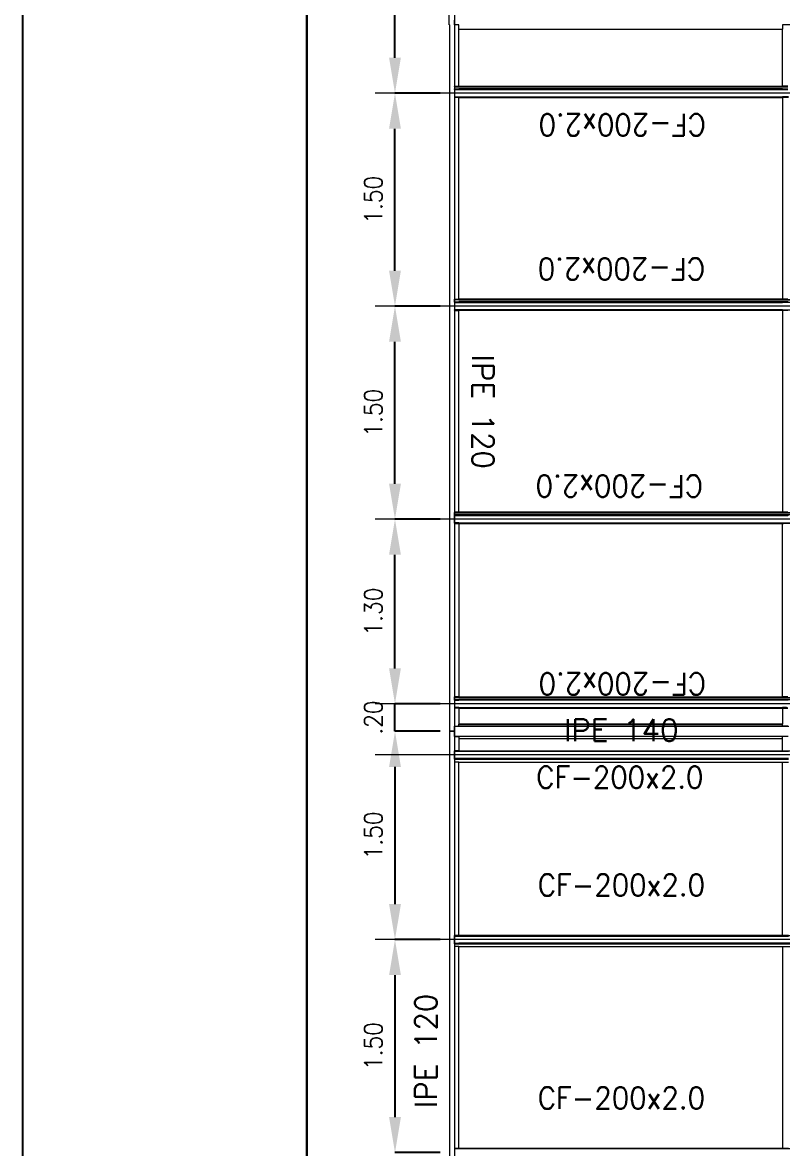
# Model space of a CAD drawing. Header units: inches. Extents: x 72863 to 72995, y 49095 to 49225.
# Drawn here: x 72862.71 to 72868.06, y 49174.61 to 49182.54 of the extents above; entities that cross this region are included whole.
import ezdxf
from ezdxf.enums import TextEntityAlignment as Align

# ---------------------------------------------------------------- set-up
doc = ezdxf.new("R2010")
doc.units = ezdxf.units.IN
doc.layers.get('0').update_dxf_attribs({"lineweight": 15})
for name, color, linetype, lineweight in [('BARRAS_DE_ACERO', 7, 'Continuous', 9), ('Cotas', 200, 'Continuous', 9), ('ejes', 251, 'Continuous', 9), ('REFERENCIA_DE_LAS_BARRAS', 2, 'Continuous', 9)]:
    doc.layers.add(name, color=color, linetype=linetype, lineweight=lineweight)
doc.layers.add('VG', color=7, linetype='Continuous')
doc.styles.add('80-100', font='romans.shx', dxfattribs={"width": 0.9, "height": 0.125})
doc.styles.add('CYPETXT', font='romans__.ttf', dxfattribs={"height": 0.2})
doc.dimstyles.new('Copia(2) de 100_conlineas_ESCALADO', dxfattribs={"dimtxt": 0.125, "dimasz": 0.25, "dimexe": 0, "dimexo": 0.1, "dimgap": 0.09, "dimtad": 1, "dimzin": 4, "dimdsep": 46, "dimtxsty": '80-100', "dimcen": 0.1, "dimclrd": 256, "dimclre": 256, "dimclrt": 256, "dimadec": 0, "dimazin": 0, "dimtfac": 1, "dimtix": 1, "dimtmove": 2, "dimatfit": 3, "dimfxl": 1, "dimtvp": 1.058824, "dimtolj": 1, "dimtzin": 1, "dimarcsym": 0})

# ---------------------------------------------------------------- blocks, each defined once
blk = doc.blocks.new('PLANTILLA')
at = {"layer": 'VG'}
for p, q in [((72862.7103, 49224.7112), (72862.7103, 49195.0112)), ((72864.7103, 49196.0112), (72864.7103, 49223.7112))]:
    blk.add_line(p, q, dxfattribs=at)
blk.add_lwpolyline([(72903.7103, 49199.5612), (72903.7103, 49223.7112), (72864.7103, 49223.7112), (72864.7103, 49196.0112), (72885.7103, 49196.0112), (72885.7103, 49199.6112)], dxfattribs=at)
blk = doc.blocks.new('*D170')
at = {"layer": 'Cotas', "lineweight": -2, "transparency": 16777216}
for p, q in [((72865.3316, 49177.9899), (72865.3316, 49178.2399)), ((72865.6498, 49177.7399), (72865.3316, 49177.7399)), ((72865.3316, 49177.5466), (72865.3316, 49177.7399)), ((72865.6498, 49177.5466), (72865.3316, 49177.5466)), ((72865.3316, 49177.2966), (72865.3316, 49177.0466))]:
    blk.add_line(p, q, dxfattribs=at)
at = {"layer": 'Cotas', "transparency": 16777216}
for points in [[(72865.29, 49177.9899), (72865.3733, 49177.9899), (72865.3316, 49177.7399)], [(72865.29, 49177.2966), (72865.3733, 49177.2966), (72865.3316, 49177.5466)]]:
    blk.add_solid(points, dxfattribs=at)
at = {"layer": 'Defpoints', "color": 0, "transparency": 16777216}
for p in [(72865.3316, 49177.7399), (72865.7498, 49177.7399), (72865.7498, 49177.5466)]:
    blk.add_point(p, dxfattribs=at)
at = {"layer": 'Cotas', "transparency": 16777216, "insert": (72865.1791, 49177.6432), "char_height": 0.125, "attachment_point": 5, "rotation": 90, "style": '80-100'}
blk.add_mtext('\\A1;.20', dxfattribs=at)
blk = doc.blocks.new('*D171')
at = {"layer": 'Cotas', "lineweight": -2, "transparency": 16777216}
for p, q in [((72865.6498, 49179.0399), (72865.3316, 49179.0399)), ((72865.3316, 49177.9899), (72865.3316, 49178.7899)), ((72865.6498, 49177.7399), (72865.3316, 49177.7399))]:
    blk.add_line(p, q, dxfattribs=at)
at = {"layer": 'Cotas', "transparency": 16777216}
for points in [[(72865.29, 49178.7899), (72865.3733, 49178.7899), (72865.3316, 49179.0399)], [(72865.29, 49177.9899), (72865.3733, 49177.9899), (72865.3316, 49177.7399)]]:
    blk.add_solid(points, dxfattribs=at)
at = {"layer": 'Defpoints', "color": 0, "transparency": 16777216}
for p in [(72865.3316, 49179.0399), (72865.7498, 49179.0399), (72865.7498, 49177.7399)]:
    blk.add_point(p, dxfattribs=at)
at = {"layer": 'Cotas', "transparency": 16777216, "insert": (72865.1791, 49178.3899), "char_height": 0.125, "attachment_point": 5, "rotation": 90, "style": '80-100'}
blk.add_mtext('\\A1;1.30', dxfattribs=at)
blk = doc.blocks.new('*D172')
at = {"layer": 'Cotas', "lineweight": -2, "transparency": 16777216}
for p, q in [((72865.6498, 49180.5399), (72865.3316, 49180.5399)), ((72865.3316, 49179.2899), (72865.3316, 49180.2899)), ((72865.6498, 49179.0399), (72865.3316, 49179.0399))]:
    blk.add_line(p, q, dxfattribs=at)
at = {"layer": 'Cotas', "transparency": 16777216}
for points in [[(72865.29, 49180.2899), (72865.3733, 49180.2899), (72865.3316, 49180.5399)], [(72865.29, 49179.2899), (72865.3733, 49179.2899), (72865.3316, 49179.0399)]]:
    blk.add_solid(points, dxfattribs=at)
at = {"layer": 'Defpoints', "color": 0, "transparency": 16777216}
for p in [(72865.3316, 49180.5399), (72865.7498, 49180.5399), (72865.7498, 49179.0399)]:
    blk.add_point(p, dxfattribs=at)
at = {"layer": 'Cotas', "transparency": 16777216, "insert": (72865.1791, 49179.7899), "char_height": 0.125, "attachment_point": 5, "rotation": 90, "style": '80-100'}
blk.add_mtext('\\A1;1.50', dxfattribs=at)
blk = doc.blocks.new('*D158')
at = {"layer": 'Cotas', "lineweight": -2, "transparency": 16777216}
for p, q in [((72865.6498, 49182.0399), (72865.3316, 49182.0399)), ((72865.3316, 49180.7899), (72865.3316, 49181.7899)), ((72865.6498, 49180.5399), (72865.3316, 49180.5399))]:
    blk.add_line(p, q, dxfattribs=at)
at = {"layer": 'Cotas', "transparency": 16777216}
for points in [[(72865.29, 49181.7899), (72865.3733, 49181.7899), (72865.3316, 49182.0399)], [(72865.29, 49180.7899), (72865.3733, 49180.7899), (72865.3316, 49180.5399)]]:
    blk.add_solid(points, dxfattribs=at)
at = {"layer": 'Defpoints', "color": 0, "transparency": 16777216}
for p in [(72865.3316, 49182.0399), (72865.7498, 49182.0399), (72865.7498, 49180.5399)]:
    blk.add_point(p, dxfattribs=at)
at = {"layer": 'Cotas', "transparency": 16777216, "insert": (72865.1791, 49181.2899), "char_height": 0.125, "attachment_point": 5, "rotation": 90, "style": '80-100'}
blk.add_mtext('\\A1;1.50', dxfattribs=at)
blk = doc.blocks.new('*D159')
at = {"layer": 'Cotas', "lineweight": -2, "transparency": 16777216}
for p, q in [((72865.6498, 49183.5399), (72865.3316, 49183.5399)), ((72865.3316, 49182.2899), (72865.3316, 49183.2899)), ((72865.6498, 49182.0399), (72865.3316, 49182.0399))]:
    blk.add_line(p, q, dxfattribs=at)
at = {"layer": 'Cotas', "transparency": 16777216}
for points in [[(72865.29, 49183.2899), (72865.3733, 49183.2899), (72865.3316, 49183.5399)], [(72865.29, 49182.2899), (72865.3733, 49182.2899), (72865.3316, 49182.0399)]]:
    blk.add_solid(points, dxfattribs=at)
at = {"layer": 'Defpoints', "color": 0, "transparency": 16777216}
for p in [(72865.3316, 49183.5399), (72865.7498, 49183.5399), (72865.7498, 49182.0399)]:
    blk.add_point(p, dxfattribs=at)
at = {"layer": 'Cotas', "transparency": 16777216, "insert": (72865.1791, 49182.7899), "char_height": 0.125, "attachment_point": 5, "rotation": 90, "style": '80-100'}
blk.add_mtext('\\A1;1.50', dxfattribs=at)
blk = doc.blocks.new('*D163')
at = {"layer": 'Cotas', "lineweight": -2, "transparency": 16777216}
for p, q in [((72865.6498, 49177.5466), (72865.3316, 49177.5466)), ((72865.3316, 49177.2966), (72865.3316, 49176.33)), ((72865.6498, 49176.08), (72865.3316, 49176.08))]:
    blk.add_line(p, q, dxfattribs=at)
at = {"layer": 'Cotas', "transparency": 16777216}
for points in [[(72865.29, 49177.2966), (72865.3733, 49177.2966), (72865.3316, 49177.5466)], [(72865.29, 49176.33), (72865.3733, 49176.33), (72865.3316, 49176.08)]]:
    blk.add_solid(points, dxfattribs=at)
at = {"layer": 'Defpoints', "color": 0, "transparency": 16777216}
for p in [(72865.7498, 49177.5466), (72865.3316, 49176.08), (72865.7498, 49176.08)]:
    blk.add_point(p, dxfattribs=at)
at = {"layer": 'Cotas', "transparency": 16777216, "insert": (72865.1791, 49176.8133), "char_height": 0.125, "attachment_point": 5, "rotation": 90, "style": '80-100'}
blk.add_mtext('\\A1;1.50', dxfattribs=at)
blk = doc.blocks.new('*D164')
at = {"layer": 'Cotas', "lineweight": -2, "transparency": 16777216}
for p, q in [((72865.6498, 49176.08), (72865.3316, 49176.08)), ((72865.3316, 49175.83), (72865.3316, 49174.83)), ((72865.6498, 49174.58), (72865.3316, 49174.58))]:
    blk.add_line(p, q, dxfattribs=at)
at = {"layer": 'Cotas', "transparency": 16777216}
for points in [[(72865.29, 49175.83), (72865.3733, 49175.83), (72865.3316, 49176.08)], [(72865.29, 49174.83), (72865.3733, 49174.83), (72865.3316, 49174.58)]]:
    blk.add_solid(points, dxfattribs=at)
at = {"layer": 'Defpoints', "color": 0, "transparency": 16777216}
for p in [(72865.7498, 49176.08), (72865.3316, 49174.58), (72865.7498, 49174.58)]:
    blk.add_point(p, dxfattribs=at)
at = {"layer": 'Cotas', "transparency": 16777216, "insert": (72865.1791, 49175.33), "char_height": 0.125, "attachment_point": 5, "rotation": 90, "style": '80-100'}
blk.add_mtext('\\A1;1.50', dxfattribs=at)

msp = doc.modelspace()

# ---------------------------------------------------------------- linework, layer by layer
at = {"layer": 'BARRAS_DE_ACERO'}
for p, q in [((72865.7133, 49182.5218), (72865.7133, 49183.6109)), ((72865.7133, 49182.5218), (72865.7178, 49182.5218)), ((72865.7178, 49177.5466), (72865.7178, 49182.5218)), ((72865.7498, 49182.5218), (72865.7498, 49182.5536)), ((72865.7818, 49182.5218), (72865.7498, 49182.5218)), ((72865.7818, 49182.49), (72865.7818, 49182.5218)), ((72865.7818, 49182.0893), (72865.7818, 49182.49)), ((72865.7818, 49182.49), (72868.0588, 49182.49)), ((72865.7498, 49182.0893), (72865.752, 49182.0893)), ((72865.7498, 49182.0893), (72865.7498, 49182.0878)), ((72865.752, 49182.0878), (72865.7498, 49182.0878)), ((72865.752, 49182.0858), (72865.7498, 49182.0858)), ((72865.7498, 49182.0858), (72865.7498, 49182.0851)), ((72865.7498, 49182.0851), (72865.7498, 49182.0717)), ((72865.7498, 49182.0851), (72865.752, 49182.0851)), ((72865.7498, 49182.0717), (72865.7498, 49182.0702)), ((72865.752, 49182.0717), (72865.7498, 49182.0717)), ((72865.7498, 49182.0702), (72865.7498, 49182.0696)), ((72865.752, 49182.0702), (72865.7498, 49182.0702)), ((72865.752, 49182.0696), (72865.7498, 49182.0696)), ((72865.752, 49182.0685), (72865.7498, 49182.0685)), ((72865.7498, 49182.067), (72865.752, 49182.067)), ((72865.7498, 49182.0652), (72865.752, 49182.0652)), ((72865.752, 49182.0893), (72865.7818, 49182.0893)), ((72865.752, 49182.0878), (72865.7816, 49182.0878)), ((72865.752, 49182.0851), (72865.7818, 49182.0851)), ((72865.752, 49182.0717), (72865.7818, 49182.0717)), ((72865.752, 49182.0702), (72865.7818, 49182.0702)), ((72865.752, 49182.0696), (72865.7818, 49182.0696)), ((72865.752, 49182.0685), (72865.7818, 49182.0685)), ((72865.752, 49182.067), (72865.7818, 49182.067)), ((72865.752, 49182.0652), (72865.7818, 49182.0652)), ((72865.7816, 49182.0878), (72865.7818, 49182.0878)), ((72865.7818, 49182.0878), (72868.0588, 49182.0878)), ((72865.7818, 49182.0851), (72868.0588, 49182.0851)), ((72865.7818, 49182.0717), (72868.0588, 49182.0717)), ((72868.0588, 49182.0702), (72865.7818, 49182.0702)), ((72868.0588, 49182.0696), (72865.7818, 49182.0696)), ((72868.0588, 49182.0685), (72865.7818, 49182.0685)), ((72865.7818, 49182.067), (72868.0588, 49182.067)), ((72868.0973, 49182.0893), (72868.0588, 49182.0893)), ((72868.0588, 49182.0878), (72868.0588, 49182.0878)), ((72868.0588, 49182.0858), (72868.0699, 49182.0858)), ((72868.0588, 49182.0851), (72868.0973, 49182.0851)), ((72868.0588, 49182.0717), (72868.0973, 49182.0717)), ((72868.0588, 49182.0702), (72868.0973, 49182.0702)), ((72868.0588, 49182.0696), (72868.0973, 49182.0696)), ((72868.0588, 49182.0685), (72868.0973, 49182.0685)), ((72868.0588, 49182.067), (72868.0973, 49182.067)), ((72865.7498, 49182.0145), (72865.7818, 49182.0145)), ((72865.7498, 49182.0114), (72865.7498, 49182.0128)), ((72865.7498, 49182.0114), (72865.7498, 49182.0106)), ((72865.7818, 49182.0114), (72865.7498, 49182.0114)), ((72865.7498, 49182.0105), (72865.7498, 49182.0106)), ((72865.7763, 49182.0106), (72865.7498, 49182.0106)), ((72865.7818, 49182.0105), (72865.7498, 49182.0105)), ((72865.7818, 49182.0106), (72865.7763, 49182.0106)), ((72865.7818, 49182.0145), (72868.0588, 49182.0145)), ((72865.7818, 49182.0128), (72868.0588, 49182.0128)), ((72868.0588, 49182.0114), (72865.7818, 49182.0114)), ((72868.0998, 49182.0106), (72865.7818, 49182.0106)), ((72865.7818, 49180.5893), (72865.7818, 49182.0105)), ((72865.7818, 49182.0105), (72868.0588, 49182.0105)), ((72868.1023, 49182.0145), (72868.0588, 49182.0145)), ((72868.0769, 49182.0128), (72868.0588, 49182.0128)), ((72868.0588, 49182.0114), (72868.1023, 49182.0114)), ((72865.7498, 49180.5893), (72865.7818, 49180.5893)), ((72868.0588, 49180.5878), (72865.7498, 49180.5878)), ((72865.7498, 49180.5717), (72865.7498, 49180.5851)), ((72865.7498, 49180.5717), (72865.7818, 49180.5717)), ((72865.7498, 49180.5702), (72865.7818, 49180.5702)), ((72865.7498, 49180.5696), (72868.0998, 49180.5696)), ((72865.7498, 49180.5696), (72865.7498, 49180.5685)), ((72868.0976, 49180.5685), (72865.7498, 49180.5685)), ((72865.7498, 49180.5685), (72865.7498, 49180.567)), ((72865.7498, 49180.567), (72865.7818, 49180.567)), ((72865.7498, 49180.5652), (72865.7498, 49180.567)), ((72865.7498, 49180.5652), (72865.7498, 49180.5145)), ((72865.7818, 49180.5652), (72865.7498, 49180.5652)), ((72865.7818, 49180.5858), (72868.1408, 49180.5858)), ((72865.9947, 49180.5717), (72865.7818, 49180.5717)), ((72865.7818, 49180.5702), (72865.8107, 49180.5702)), ((72865.7818, 49180.567), (72868.0588, 49180.567)), ((72865.7818, 49180.5652), (72868.0588, 49180.5652)), ((72868.0998, 49180.5702), (72865.8107, 49180.5702)), ((72868.0998, 49180.5717), (72865.9947, 49180.5717)), ((72868.0973, 49180.5893), (72868.0588, 49180.5893)), ((72868.0973, 49180.5878), (72868.0588, 49180.5878)), ((72868.0973, 49180.567), (72868.0588, 49180.567)), ((72865.7498, 49180.5128), (72865.7498, 49180.5114)), ((72865.752, 49180.5128), (72865.7498, 49180.5128)), ((72865.7498, 49180.5114), (72865.752, 49180.5114)), ((72865.7498, 49180.5105), (72865.7498, 49180.5106)), ((72865.752, 49180.5105), (72865.7498, 49180.5105)), ((72865.7519, 49180.5106), (72865.752, 49180.5106)), ((72868.0588, 49180.5145), (72865.752, 49180.5145)), ((72865.7532, 49180.5128), (72865.752, 49180.5128)), ((72865.752, 49180.5114), (72865.7524, 49180.5114)), ((72868.0588, 49180.5106), (72865.752, 49180.5106)), ((72865.752, 49180.5105), (72865.7818, 49180.5105)), ((72865.7543, 49180.5114), (72865.7524, 49180.5114)), ((72865.7532, 49180.5128), (72868.0588, 49180.5128)), ((72865.7543, 49180.5114), (72868.0588, 49180.5114)), ((72865.7818, 49179.0893), (72865.7818, 49180.5105)), ((72868.0588, 49180.5105), (72865.7818, 49180.5105)), ((72868.0588, 49180.5145), (72868.0973, 49180.5145)), ((72868.0973, 49180.5128), (72868.0588, 49180.5128)), ((72868.0973, 49180.5106), (72868.0588, 49180.5106)), ((72868.0588, 49180.5105), (72868.0588, 49179.0893)), ((72868.0973, 49180.5105), (72868.0588, 49180.5105)), ((72865.7498, 49179.0893), (72865.7498, 49179.0878)), ((72865.7818, 49179.0893), (72865.7498, 49179.0893)), ((72865.7498, 49179.0858), (72865.7498, 49179.0878)), ((72868.0973, 49179.0878), (72865.7498, 49179.0878)), ((72865.7818, 49179.0858), (72865.7498, 49179.0858)), ((72865.7498, 49179.0851), (72865.7498, 49179.0858)), ((72865.7498, 49179.0851), (72865.7818, 49179.0851)), ((72865.7498, 49179.0717), (72865.7498, 49179.0851)), ((72865.7818, 49179.0717), (72865.7498, 49179.0717)), ((72865.7498, 49179.0717), (72865.7498, 49179.0702)), ((72865.7498, 49179.0696), (72865.7498, 49179.0702)), ((72865.7498, 49179.0702), (72865.752, 49179.0702)), ((72868.0588, 49179.0696), (72865.7498, 49179.0696)), ((72865.7818, 49179.0685), (72865.7498, 49179.0685)), ((72865.7498, 49179.067), (72865.7818, 49179.067)), ((72865.7498, 49179.0652), (72865.7498, 49179.067)), ((72865.7498, 49179.0652), (72865.7818, 49179.0652)), ((72865.7498, 49179.0145), (72865.7498, 49179.0652)), ((72865.7818, 49179.0145), (72865.7498, 49179.0145)), ((72865.7498, 49179.0128), (72865.7498, 49179.0145)), ((72865.752, 49179.0702), (72868.0588, 49179.0702)), ((72868.0588, 49179.0893), (72865.7818, 49179.0893)), ((72868.1408, 49179.0858), (72865.7818, 49179.0858)), ((72865.7818, 49179.0851), (72868.1408, 49179.0851)), ((72868.1408, 49179.0717), (72865.7818, 49179.0717)), ((72867.6392, 49179.0685), (72865.7818, 49179.0685)), ((72865.7818, 49179.067), (72866.996, 49179.067)), ((72868.0973, 49179.0652), (72865.7818, 49179.0652)), ((72865.7818, 49179.0145), (72870.5588, 49179.0145)), ((72866.996, 49179.067), (72868.0588, 49179.067)), ((72867.6392, 49179.0685), (72868.0588, 49179.0685)), ((72868.0973, 49179.0893), (72868.0588, 49179.0893)), ((72868.0588, 49179.0702), (72868.0973, 49179.0702)), ((72868.0588, 49179.0696), (72868.0973, 49179.0696)), ((72868.0588, 49179.067), (72868.0973, 49179.067)), ((72865.7498, 49179.0114), (72865.7498, 49179.0128)), ((72865.7498, 49179.0128), (72865.7818, 49179.0128)), ((72865.7498, 49179.0114), (72865.7818, 49179.0114)), ((72865.7498, 49179.0106), (72865.7498, 49179.0105)), ((72865.7498, 49179.0105), (72865.752, 49179.0105)), ((72865.752, 49179.0105), (72865.7818, 49179.0105)), ((72865.7818, 49179.0106), (72865.7553, 49179.0106)), ((72868.0588, 49179.0128), (72865.7818, 49179.0128)), ((72865.7818, 49179.0114), (72868.0973, 49179.0114)), ((72865.7818, 49179.0106), (72868.0658, 49179.0106)), ((72865.7818, 49179.0105), (72868.0588, 49179.0105)), ((72865.7818, 49179.0105), (72865.7818, 49177.7893)), ((72868.0588, 49179.0128), (72870.6408, 49179.0128)), ((72868.0973, 49179.0105), (72868.0588, 49179.0105)), ((72865.7498, 49177.7878), (72865.7498, 49177.7893)), ((72865.7818, 49177.7893), (72865.7498, 49177.7893)), ((72868.0588, 49177.7878), (72865.7498, 49177.7878)), ((72865.7498, 49177.7858), (72865.7498, 49177.7878)), ((72865.7498, 49177.7858), (72865.7818, 49177.7858)), ((72865.7498, 49177.7858), (72865.7498, 49177.7851)), ((72865.7498, 49177.7717), (72865.7498, 49177.7851)), ((72865.7818, 49177.7851), (72865.7498, 49177.7851)), ((72865.7498, 49177.7702), (72865.7498, 49177.7717)), ((72865.7498, 49177.7717), (72870.6408, 49177.7717)), ((72865.7498, 49177.7696), (72865.7498, 49177.7702)), ((72865.7498, 49177.7702), (72865.7818, 49177.7702)), ((72865.7498, 49177.7685), (72865.7498, 49177.7696)), ((72865.7498, 49177.7696), (72865.7818, 49177.7696)), ((72865.7498, 49177.767), (72865.7498, 49177.7685)), ((72865.7693, 49177.7685), (72865.7498, 49177.7685)), ((72865.7498, 49177.7652), (72865.7498, 49177.767)), ((72865.752, 49177.767), (72865.7498, 49177.767)), ((72865.7498, 49177.7652), (72865.752, 49177.7652)), ((72865.752, 49177.767), (72865.7678, 49177.767)), ((72865.7818, 49177.7652), (72865.752, 49177.7652)), ((72865.7678, 49177.767), (72865.7818, 49177.767)), ((72865.7818, 49177.7685), (72865.7693, 49177.7685)), ((72865.7818, 49177.7851), (72868.1408, 49177.7851)), ((72870.6408, 49177.7702), (72865.7818, 49177.7702)), ((72865.7818, 49177.7696), (72868.1408, 49177.7696)), ((72868.0998, 49177.7685), (72865.7818, 49177.7685)), ((72868.0998, 49177.767), (72865.7818, 49177.767)), ((72868.0974, 49177.7652), (72865.7818, 49177.7652)), ((72868.0973, 49177.7893), (72868.0588, 49177.7893)), ((72868.0588, 49177.7878), (72868.0973, 49177.7878)), ((72865.7498, 49177.7128), (72865.7498, 49177.7114)), ((72865.7498, 49177.7114), (72868.0588, 49177.7114)), ((72865.7498, 49177.7114), (72865.7498, 49177.7106)), ((72865.7498, 49177.7105), (72865.7498, 49177.7106)), ((72868.0588, 49177.7106), (72865.7498, 49177.7106)), ((72865.7818, 49177.7105), (72865.7498, 49177.7105)), ((72865.7818, 49177.7145), (72865.752, 49177.7145)), ((72865.7818, 49177.7128), (72865.752, 49177.7128)), ((72865.7818, 49177.7145), (72868.0588, 49177.7145)), ((72868.0588, 49177.7128), (72865.7818, 49177.7128)), ((72865.7818, 49177.7105), (72865.7818, 49177.597)), ((72868.0871, 49177.7145), (72868.0588, 49177.7145)), ((72868.0715, 49177.7128), (72868.0588, 49177.7128)), ((72868.093, 49177.7114), (72868.0588, 49177.7114)), ((72868.0973, 49177.7106), (72868.0588, 49177.7106)), ((72865.7818, 49177.5963), (72865.7818, 49177.597)), ((72865.7818, 49177.5836), (72865.7818, 49177.5963)), ((72865.7178, 49172.5714), (72865.7178, 49177.5466)), ((72865.7498, 49177.5466), (72865.7178, 49177.5466)), ((72865.7498, 49177.5833), (72865.7818, 49177.5833)), ((72865.7498, 49177.5829), (72865.774, 49177.5829)), ((72865.7498, 49177.5103), (72865.7498, 49177.5466)), ((72865.752, 49177.5103), (72865.7498, 49177.5103)), ((72868.0998, 49177.5103), (72865.7498, 49177.5103)), ((72865.7818, 49177.5099), (72865.7498, 49177.5099)), ((72865.752, 49177.5103), (72865.7818, 49177.5103)), ((72868.0588, 49177.5829), (72865.774, 49177.5829)), ((72865.7818, 49177.5836), (72865.7818, 49177.5833)), ((72868.0597, 49177.5103), (72865.7818, 49177.5103)), ((72865.7818, 49177.5099), (72865.7818, 49177.5096)), ((72865.7818, 49177.5096), (72865.7818, 49177.4969)), ((72868.0588, 49177.5833), (72868.0588, 49177.5836)), ((72868.0588, 49177.5833), (72868.0969, 49177.5833)), ((72868.0998, 49177.5829), (72868.0588, 49177.5829)), ((72868.0588, 49177.5099), (72868.0588, 49177.5096)), ((72868.0588, 49177.5099), (72868.0617, 49177.5099)), ((72865.7818, 49177.4962), (72865.7818, 49177.4969)), ((72865.7818, 49177.4969), (72868.0588, 49177.4969)), ((72865.7818, 49177.4962), (72868.0588, 49177.4962)), ((72865.7818, 49177.4962), (72865.7818, 49177.4094)), ((72868.0588, 49177.4962), (72868.0588, 49177.4969)), ((72865.7498, 49177.4094), (72865.752, 49177.4094)), ((72865.7498, 49177.4093), (72865.7498, 49177.4094)), ((72865.7498, 49177.4085), (72865.7498, 49177.4093)), ((72865.7498, 49177.4093), (72865.7761, 49177.4093)), ((72865.7498, 49177.4071), (72865.7498, 49177.4085)), ((72865.7498, 49177.4085), (72868.1023, 49177.4085)), ((72868.0588, 49177.4071), (72865.7498, 49177.4071)), ((72865.7498, 49177.4054), (72865.7498, 49177.4071)), ((72865.7498, 49177.3547), (72865.7498, 49177.4054)), ((72868.0588, 49177.4054), (72865.7498, 49177.4054)), ((72865.7498, 49177.3547), (72865.752, 49177.3547)), ((72865.7498, 49177.3529), (72865.7498, 49177.3547)), ((72865.7498, 49177.3514), (72865.7498, 49177.3529)), ((72865.752, 49177.3529), (72865.7498, 49177.3529)), ((72865.752, 49177.3514), (72865.7498, 49177.3514)), ((72865.7498, 49177.3503), (72865.7498, 49177.3514)), ((72865.7498, 49177.3498), (72865.7498, 49177.3503)), ((72868.1023, 49177.3498), (72865.7498, 49177.3498)), ((72865.7498, 49177.3498), (72865.7498, 49177.3306)), ((72865.7818, 49177.4094), (72865.752, 49177.4094)), ((72865.7818, 49177.3547), (72865.752, 49177.3547)), ((72865.7818, 49177.3529), (72865.752, 49177.3529)), ((72865.752, 49177.3514), (72865.7818, 49177.3514)), ((72865.7761, 49177.4093), (72868.0973, 49177.4093)), ((72868.1023, 49177.3547), (72865.7818, 49177.3547)), ((72865.7818, 49177.3529), (72868.1023, 49177.3529)), ((72865.7818, 49177.3514), (72868.1023, 49177.3514)), ((72868.0588, 49177.4094), (72868.1408, 49177.4094)), ((72868.0973, 49177.4071), (72868.0588, 49177.4071)), ((72868.1023, 49177.4054), (72868.0588, 49177.4054)), ((72865.7498, 49177.3306), (72865.752, 49177.3306)), ((72865.7818, 49177.3306), (72865.752, 49177.3306)), ((72865.7818, 49177.3306), (72868.0588, 49177.3306)), ((72865.7818, 49176.1094), (72865.7818, 49177.3306)), ((72868.0588, 49177.3306), (72868.1023, 49177.3306)), ((72865.7498, 49176.1094), (72865.752, 49176.1094)), ((72865.7498, 49176.1093), (72865.7498, 49176.1094)), ((72865.7498, 49176.1093), (72865.752, 49176.1093)), ((72865.7498, 49176.1085), (72865.7498, 49176.1093)), ((72865.7498, 49176.1071), (72865.7498, 49176.1085)), ((72865.752, 49176.1085), (72865.7498, 49176.1085)), ((72865.752, 49176.1071), (72865.7498, 49176.1071)), ((72865.7498, 49176.1054), (72865.7498, 49176.1071)), ((72865.7498, 49176.0547), (72865.7498, 49176.1054)), ((72865.752, 49176.1054), (72865.7498, 49176.1054)), ((72865.7818, 49176.1094), (72865.752, 49176.1094)), ((72865.7818, 49176.1093), (72865.752, 49176.1093)), ((72865.752, 49176.1085), (72865.7818, 49176.1085)), ((72865.752, 49176.1071), (72865.7818, 49176.1071)), ((72865.752, 49176.1054), (72865.7818, 49176.1054)), ((72865.7818, 49176.1094), (72865.7818, 49176.1094)), ((72865.7818, 49176.1093), (72868.0588, 49176.1093)), ((72868.0588, 49176.1085), (72865.7818, 49176.1085)), ((72868.0588, 49176.1071), (72865.7818, 49176.1071)), ((72865.7818, 49176.1054), (72868.0588, 49176.1054)), ((72868.1023, 49176.1093), (72868.0588, 49176.1093)), ((72868.0588, 49176.1085), (72868.0973, 49176.1085)), ((72868.0588, 49176.1071), (72868.0973, 49176.1071)), ((72868.0588, 49176.1054), (72868.1023, 49176.1054)), ((72865.752, 49176.0547), (72865.7498, 49176.0547)), ((72865.7498, 49176.0529), (72865.7498, 49176.0547)), ((72865.7498, 49176.0514), (72865.7498, 49176.0529)), ((72865.752, 49176.0529), (72865.7498, 49176.0529)), ((72865.7498, 49176.0503), (72865.7498, 49176.0514)), ((72865.752, 49176.0514), (72865.7498, 49176.0514)), ((72865.7498, 49176.0498), (72865.7498, 49176.0503)), ((72865.752, 49176.0503), (72865.7498, 49176.0503)), ((72865.752, 49176.0547), (72865.7818, 49176.0547)), ((72865.752, 49176.0529), (72865.7818, 49176.0529)), ((72865.752, 49176.0514), (72865.7818, 49176.0514)), ((72865.752, 49176.0503), (72865.7818, 49176.0503)), ((72865.752, 49176.0498), (72865.7818, 49176.0498)), ((72868.1408, 49176.0547), (72865.7818, 49176.0547)), ((72868.0588, 49176.0529), (72865.7818, 49176.0529)), ((72865.7818, 49176.0514), (72868.0933, 49176.0514)), ((72867.3645, 49176.0503), (72865.7818, 49176.0503)), ((72870.6021, 49176.0498), (72865.7818, 49176.0498)), ((72865.7818, 49176.0306), (72868.0588, 49176.0306)), ((72867.3645, 49176.0503), (72868.1408, 49176.0503)), ((72868.0588, 49176.0306), (72868.0588, 49174.6094)), ((72865.7498, 49174.6094), (72865.752, 49174.6094)), ((72865.7498, 49174.6085), (72865.7498, 49174.6093)), ((72865.7818, 49174.6094), (72865.752, 49174.6094)), ((72865.7818, 49174.6094), (72868.0588, 49174.6094)), ((72868.0588, 49174.6093), (72865.7818, 49174.6093)), ((72868.1023, 49174.6094), (72868.0588, 49174.6094)), ((72868.0588, 49174.6093), (72868.1338, 49174.6093))]:
    msp.add_line(p, q, dxfattribs=at)
for points in [[(72868.1408, 49182.5218), (72868.0588, 49182.5218), (72868.0588, 49182.49)], [(72865.7818, 49182.0893), (72868.0588, 49182.0893), (72868.0588, 49182.49)], [(72865.7498, 49182.0858), (72865.7498, 49182.0861), (72865.7498, 49182.0878)], [(72865.7498, 49182.067), (72865.7498, 49182.0685), (72865.7498, 49182.0696)], [(72865.7498, 49182.067), (72865.7498, 49182.0652), (72865.7498, 49182.0145)], [(72865.752, 49182.0858), (72865.7818, 49182.0858), (72868.0588, 49182.0858)], [(72865.7818, 49182.0652), (72868.0588, 49182.0652), (72868.0973, 49182.0652)], [(72865.7498, 49182.0145), (72865.7498, 49182.0128), (72865.7818, 49182.0128)], [(72868.1023, 49182.0105), (72868.0588, 49182.0105), (72868.0588, 49180.5893), (72865.7818, 49180.5893)], [(72865.7498, 49180.5858), (72865.7498, 49180.5878), (72865.7498, 49180.5893)], [(72865.7818, 49180.5858), (72865.7498, 49180.5858), (72865.7498, 49180.5851)], [(72870.6408, 49180.5851), (72868.1408, 49180.5851), (72865.7498, 49180.5851)], [(72865.7498, 49180.5696), (72865.7498, 49180.5702), (72865.7498, 49180.5717)], [(72868.1408, 49180.5652), (72868.0973, 49180.5652), (72868.0588, 49180.5652)], [(72865.7498, 49180.5128), (72865.7498, 49180.5145), (72865.752, 49180.5145)], [(72865.7498, 49180.5114), (72865.7498, 49180.5106), (72865.7519, 49180.5106)], [(72868.1408, 49180.5114), (72868.0973, 49180.5114), (72868.0588, 49180.5114)], [(72865.7498, 49179.067), (72865.7498, 49179.0685), (72865.7498, 49179.0696)], [(72868.0588, 49179.0685), (72868.0973, 49179.0685), (72868.1022, 49179.0685), (72868.1023, 49179.0685)], [(72865.7498, 49179.0114), (72865.7498, 49179.0106), (72865.7553, 49179.0106)], [(72865.7818, 49177.7893), (72868.0588, 49177.7893), (72868.0588, 49179.0105)], [(72865.7498, 49177.7652), (72865.7498, 49177.7145), (72865.752, 49177.7145)], [(72865.7818, 49177.7858), (72868.0588, 49177.7858), (72868.1408, 49177.7858)], [(72865.7498, 49177.7145), (72865.7498, 49177.7128), (72865.752, 49177.7128)], [(72865.7818, 49177.7105), (72868.0588, 49177.7105), (72868.0973, 49177.7105)], [(72868.0588, 49177.7105), (72868.0588, 49177.597), (72865.7818, 49177.597)], [(72865.7818, 49177.5963), (72868.0588, 49177.5963), (72868.0588, 49177.597)], [(72865.7818, 49177.5836), (72868.0588, 49177.5836), (72868.0588, 49177.5963)], [(72865.7178, 49177.5466), (72865.7498, 49177.5466), (72865.7498, 49177.5829)], [(72865.7498, 49177.5466), (72865.7498, 49177.5829), (72865.7498, 49177.5833)], [(72865.7498, 49177.5829), (72868.0998, 49177.5829), (72868.0998, 49177.5784)], [(72865.7498, 49177.5099), (72865.7498, 49177.5103), (72865.7498, 49177.5466)], [(72868.0588, 49177.4969), (72868.0588, 49177.5096), (72865.7818, 49177.5096)], [(72865.7818, 49177.4094), (72868.0588, 49177.4094), (72868.0588, 49177.4962)], [(72865.7498, 49177.3503), (72865.752, 49177.3503), (72867.3645, 49177.3503), (72868.1023, 49177.3503)], [(72865.7818, 49176.1094), (72868.0588, 49176.1094), (72868.0588, 49177.3306)], [(72868.0588, 49176.1094), (72868.1023, 49176.1094), (72868.1408, 49176.1094)], [(72865.752, 49176.0498), (72865.7498, 49176.0498), (72865.7498, 49176.0306)], [(72865.7818, 49174.6094), (72865.7818, 49176.0306), (72865.752, 49176.0306), (72865.7498, 49176.0306)], [(72868.0588, 49176.0529), (72868.1023, 49176.0529), (72870.6202, 49176.0529)], [(72868.0588, 49176.0306), (72868.1023, 49176.0306), (72868.1408, 49176.0306), (72870.5633, 49176.0306)], [(72865.7498, 49174.6094), (72865.7498, 49174.6093), (72865.752, 49174.6093), (72865.7818, 49174.6093)]]:
    msp.add_lwpolyline(points, dxfattribs=at)
at = {"layer": 'ejes'}
for p, q in [((72865.7498, 49187.8777), (72865.7498, 49166.7567)), ((72902.7554, 49182.0399), (72865.1919, 49182.0399)), ((72902.7554, 49180.5399), (72865.1919, 49180.5399)), ((72902.7554, 49179.0399), (72865.1919, 49179.0399)), ((72902.7554, 49177.7399), (72865.1919, 49177.7399)), ((72902.0699, 49177.38), (72865.1919, 49177.38)), ((72902.7554, 49176.08), (72865.1919, 49176.08))]:
    msp.add_line(p, q, dxfattribs=at)

# ---------------------------------------------------------------- block references
msp.add_blockref('PLANTILLA', (0, -34.5575))

# ---------------------------------------------------------------- texts
at = {"layer": 'REFERENCIA_DE_LAS_BARRAS', "style": 'CYPETXT'}
for s, rotation, width, p, p2 in [('CF-200x2.0', 180, 0.812558, (72867.5188, 49181.8936), (72866.342, 49181.8936)), ('CF-200x2.0', 180, 0.812558, (72867.5132, 49180.8783), (72866.3364, 49180.8783)), ('IPE 120', 270, 0.843848, (72865.8739, 49180.1993), (72865.8739, 49179.3938)), ('CF-200x2.0', 180, 0.812558, (72867.4987, 49179.3498), (72866.322, 49179.3498)), ('CF-200x2.0', 180, 0.812558, (72867.5194, 49177.9574), (72866.3427, 49177.9574)), ('IPE 120', 90, 0.843848, (72865.6256, 49174.8938), (72865.6256, 49175.6993))]:
    msp.add_text(s, height=0.15333, rotation=rotation, dxfattribs=dict(at, width=width)).set_placement(p, p2, align=Align.FIT)
for s, width, p, p2 in [('IPE 140', 0.843848, (72866.522, 49177.4781), (72867.3275, 49177.4781)), ('CF-200x2.0', 0.812558, (72866.326, 49177.1468), (72867.5027, 49177.1468)), ('CF-200x2.0', 0.812558, (72866.3364, 49176.3883), (72867.5132, 49176.3883)), ('CF-200x2.0', 0.812558, (72866.3364, 49174.8883), (72867.5132, 49174.8883))]:
    msp.add_text(s, height=0.15333, dxfattribs=dict(at, width=width)).set_placement(p, p2, align=Align.FIT)

# ---------------------------------------------------------------- dimensions: what is measured, and where the dimension line sits
at = {"layer": 'Cotas'}
for base, p1, p2, angle, picture, middle in [((72865.3316, 49183.5399), (72865.7498, 49182.0399), (72865.7498, 49183.5399), 270, '*D159', (72865.1791, 49182.7899)), ((72865.3316, 49182.0399), (72865.7498, 49180.5399), (72865.7498, 49182.0399), 270, '*D158', (72865.1791, 49181.2899)), ((72865.3316, 49180.5399), (72865.7498, 49179.0399), (72865.7498, 49180.5399), 270, '*D172', (72865.1791, 49179.7899)), ((72865.3316, 49179.0399), (72865.7498, 49177.7399), (72865.7498, 49179.0399), 270, '*D171', (72865.1791, 49178.3899)), ((72865.3316, 49174.58), (72865.7498, 49176.08), (72865.7498, 49174.58), 90, '*D164', (72865.1791, 49175.33))]:
    dim = msp.add_linear_dim(base=base, p1=p1, p2=p2, angle=angle, dimstyle='Copia(2) de 100_conlineas_ESCALADO', dxfattribs=at)
    dim.commit()
    dim.dimension.update_dxf_attribs({"geometry": picture, "text_midpoint": middle})
for base, p2, angle, text, picture, middle in [((72865.3316, 49177.7399), (72865.7498, 49177.7399), 270, '.20', '*D170', (72865.1791, 49177.6432)), ((72865.3316, 49176.08), (72865.7498, 49176.08), 90, '1.50', '*D163', (72865.1791, 49176.8133))]:
    dim = msp.add_linear_dim(base=base, p1=(72865.7498, 49177.5466), p2=p2, angle=angle, text=text, dimstyle='Copia(2) de 100_conlineas_ESCALADO', dxfattribs=at)
    dim.commit()
    dim.dimension.update_dxf_attribs({"geometry": picture, "text_midpoint": middle})

doc.saveas('drawing.dxf')
